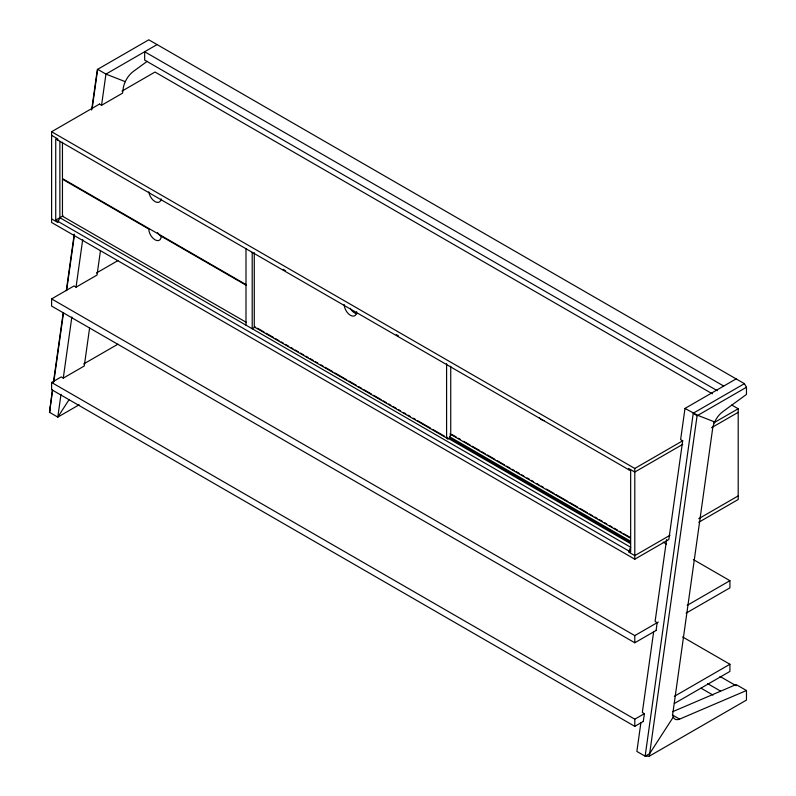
<?xml version="1.0" encoding="UTF-8"?>
<svg xmlns="http://www.w3.org/2000/svg" width="796" height="796" viewBox="0 0 796 796"><rect width="100%" height="100%" fill="white"/><g stroke="black" fill="none" stroke-linecap="round" stroke-linejoin="round"><path stroke-width="1.19" d="M49.929 407.323L49.531 412.328L57.8 417.104L79.152 404.786M52.337 390.13L49.531 412.328L52.636 390.199M53.372 382.757L63.202 312.738M66.307 290.63L74.227 234.124M91.639 110.047L97.331 69.511L148.792 39.8L744.399 383.672L746.469 387.254L746.469 394.418L722.728 411.731A16.726 9.661 -60 0 0 714.848 421.572L714.48 422.368A16.726 9.661 -60 0 0 712.619 428.736L672.7 714.291A11.194 6.458 -60 0 0 673.217 716.997L673.426 717.445A11.194 6.458 -60 0 0 679.595 719.116L746.469 690.53L746.469 700.082L649.307 756.18L645.138 756.2L636.86 751.424L640.899 722.639M53.839 381.592L63.501 312.748M66.605 290.62L74.376 235.298M92.147 108.664L97.659 69.322L105.938 74.098L125.27 81.67M61.003 394.319L57.8 417.104L69.162 399.542M643.347 721.415L634.79 726.35L51.601 389.642L51.601 382.478L61.222 376.926L63.272 378.13L71.849 316.987M656.173 630.422L634.79 642.77L51.601 306.062L51.601 298.898L74.048 285.943L76.038 287.177L82.724 239.487M99.49 104.087L101.56 105.281L105.938 74.098L157.071 44.576M89.59 328.091L84.267 366.001L63.272 378.13M100.465 250.601L97.032 275.058L76.038 287.177M653.655 631.735L642.332 712.45L644.402 713.644L643.307 721.435M666.59 539.569L655.098 621.497L657.168 622.691L656.073 630.482M736.131 378.896L684.998 408.418L680.62 439.601L682.689 440.795L668.829 539.539L634.79 559.19L51.601 222.482L51.601 131.738L99.57 104.037M744.399 383.672L693.266 413.194L645.138 756.2L649.665 753.583L673.267 717.096M649.307 756.18L697.077 415.771L746.469 387.254M59.869 141.29L59.869 217.706L57.8 222.482L51.601 218.9M147.18 61.342L133.33 71.441A16.726 9.661 -60 0 0 125.45 81.282L125.081 82.078A16.726 9.661 -60 0 0 123.221 88.456L122.564 93.152L101.56 105.281M121.957 91.122L155.001 72.038L712.37 393.831M55.73 220.094L630.661 552.026L630.661 470.834L55.73 138.902L55.73 220.094L63.073 215.855M96.495 272.978L117.868 260.64M83.66 363.971L117.868 344.22M255.407 326.897L252.203 328.748L252.203 252.332M254.272 252.631L254.272 326.957L446.596 437.999L447.631 437.402M447.631 439.193L449.7 437.999L449.7 436.208L450.735 435.611L450.735 366.24M51.601 131.738L634.79 468.446L682.769 440.745M713.684 422.895L738.2 408.746L738.2 499.49L698.759 522.266M682.769 444.327L634.79 472.028L628.591 468.446L628.591 469.64M711.544 427.711L738.2 412.328M669.973 535.3L634.79 555.608L628.591 552.026L630.661 547.25L59.869 217.706M698.759 518.684L738.2 495.908M51.601 298.898L634.79 635.606L658.312 622.024M687.167 605.368L729.922 580.682L729.922 587.846L686.102 613.149M51.601 382.478L634.79 719.186L644.412 713.634M674.341 696.351L729.922 664.262L729.922 671.426L674.341 703.515M672.65 711.694L736.131 684.56L746.469 690.53M714.669 421.96L697.803 415.353L684.998 408.418M723.723 386.06L144.663 51.74L144.663 60.098L717.266 390.687M731.743 405.015L738.2 408.746M51.601 135.32L57.8 138.902L57.8 140.096M283.187 269.327L285.326 270.56M396.269 334.609L398.408 335.842M246.471 284.849L62.456 178.602L62.456 142.205M246.481 285.446L161.21 236.213A8.776 5.065 60 0 1 155.001 239.795A8.776 5.065 60 0 1 148.792 229.049L62.456 179.2L62.456 216.214L246.471 322.46M663.217 542.166L666.441 544.026M693.346 559.558L729.922 580.682M451.869 434.477L456.178 436.954M458.327 438.198L460.476 439.442M463.7 441.302L470.147 445.024M472.297 446.267L479.819 450.616M481.978 451.849L485.202 453.72M487.351 454.954L494.873 459.302M497.022 460.546L504.555 464.884M506.704 466.128L509.928 467.988M512.077 469.232L514.226 470.476M516.375 471.72L519.599 473.58M521.748 474.824L523.897 476.058M527.121 477.918L529.28 479.162M531.43 480.406L533.579 481.65M536.803 483.51L538.952 484.754M541.101 485.988L543.25 487.232M546.474 489.092L554.006 493.44M556.155 494.684L567.976 501.51M570.125 502.754L577.657 507.092M579.806 508.336L587.329 512.684M589.478 513.918L592.702 515.788M594.851 517.022L597 518.266M599.149 519.509L602.383 521.37M604.532 522.614L606.681 523.848M609.905 525.718L612.054 526.952M614.204 528.196L617.427 530.056M619.577 531.3L621.726 532.544M623.885 533.788L630.332 537.509M449.859 433.91L630.372 538.126M449.869 436.895L630.452 541.161M449.869 438.089L630.452 542.355M257.536 328.241L263.983 331.972M266.133 333.206L273.655 337.554M275.804 338.798L279.038 340.658M281.187 341.902L283.336 343.136M285.485 344.379L288.709 346.24M290.858 347.484L293.008 348.728M295.157 349.971L298.381 351.832M300.53 353.066L303.754 354.926M305.903 356.17L308.052 357.414M310.201 358.658L313.435 360.518M315.584 361.762L317.733 362.996M320.957 364.857L323.106 366.1M325.256 367.344L332.778 371.692M334.927 372.926L346.757 379.752M348.907 380.995L356.429 385.344M358.578 386.577L361.802 388.448M363.951 389.682L371.473 394.03M373.623 395.274L381.155 399.612M383.304 400.856L386.528 402.716M388.677 403.96L390.826 405.204M392.975 406.438L396.199 408.308M398.348 409.542L400.497 410.786M403.721 412.646L405.87 413.89M408.03 415.134L410.179 416.368M413.403 418.228L415.552 419.472M417.701 420.716L430.596 428.158M432.745 429.402L444.576 436.228M446.725 437.472L630.532 543.598M682.58 636.929L729.922 664.262M719.982 676.431L736.131 685.754M707.574 683.595L720.489 691.057M701.117 688.232L712.957 695.067M672.351 714.937L679.595 719.116M693.266 413.194L697.077 415.771M634.79 468.446L634.79 559.19M634.79 635.606L634.79 642.77M634.79 719.186L634.79 726.35M446.596 363.673L446.596 437.999M245.994 248.75L245.994 325.166M544.106 420.616A8.776 5.065 60 0 1 539.36 417.87M356.638 311.733A8.776 5.065 60 0 1 350.439 315.315A8.776 5.065 60 0 1 344.23 304.57M356.946 313.753A8.776 5.065 60 0 1 350.18 308.291M161.15 198.91A8.776 5.065 60 0 1 155.001 201.587A8.776 5.065 60 0 1 148.852 191.806M162.016 236.621A8.776 5.065 60 0 1 157.429 232.551"/></g></svg>
